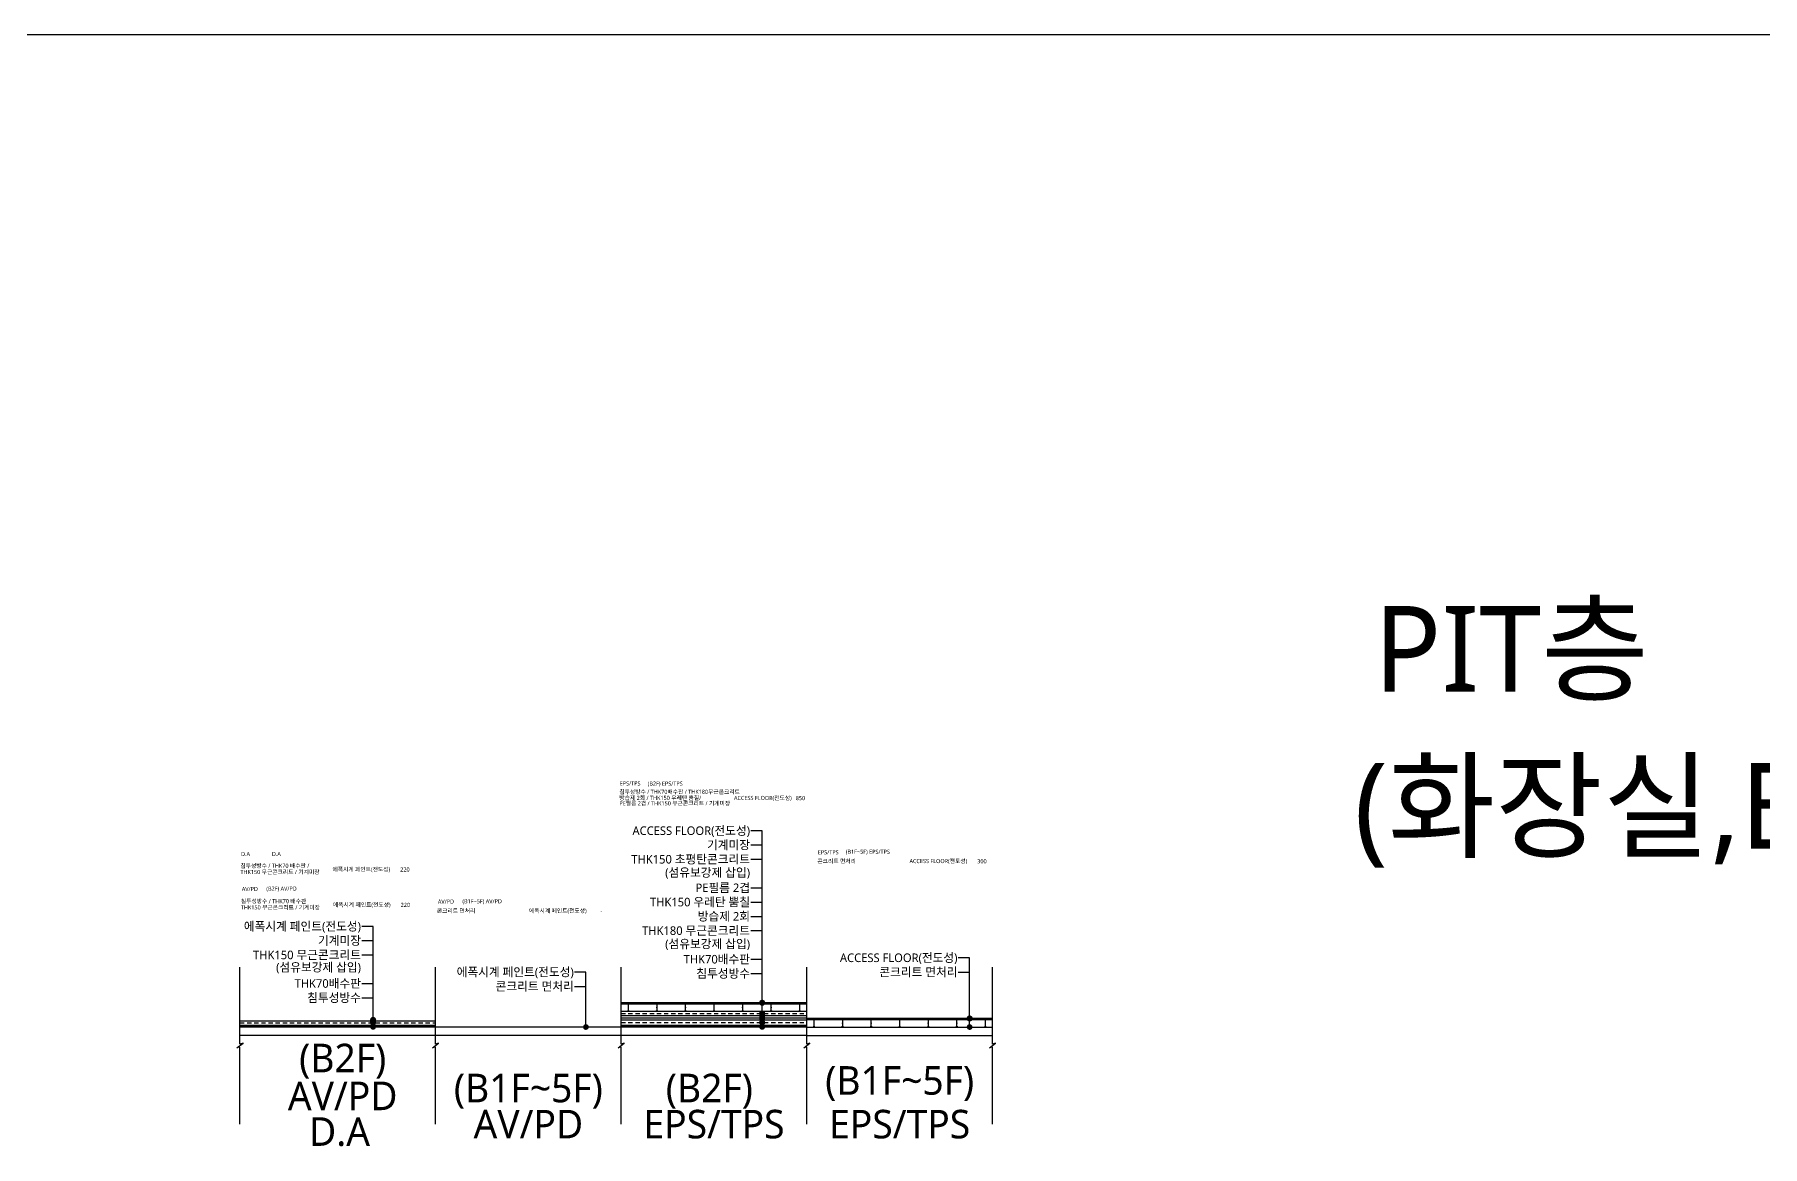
# Model space of a CAD drawing. Header units: millimetres. Extents: x 14892468 to 15300900, y -3565850 to -3401345.
# Drawn here: x 14923791 to 14984285, y -3440276 to -3401345 of the extents above; entities that cross this region are included whole.
import ezdxf
from ezdxf.enums import TextEntityAlignment as Align

# ---------------------------------------------------------------- set-up
doc = ezdxf.new("R2010")
doc.units = ezdxf.units.MM
doc.header["$LTSCALE"] = 100
doc.header["$MEASUREMENT"] = 0
doc.linetypes.add('HID', pattern=[2.5, 1.5, -1])
doc.layers.get('0').update_dxf_attribs({"linetype": 'CONTINUOUS'})
doc.layers.get('Defpoints').update_dxf_attribs({"color": 171, "linetype": 'CONTINUOUS'})
for name, color, linetype in [('ACCESS FLOOR', 9, 'CONTINUOUS'), ('FIN(아스콘)', 3, 'CONTINUOUS'), ('HAT-252', 252, 'CONTINUOUS'), ('INS', 9, 'BATTING'), ('LED', 7, 'CONTINUOUS'), ('SYM', 7, 'CONTINUOUS'), ('TEXT(MIN)', 7, 'CONTINUOUS'), ('TEXT-기입', 6, 'CONTINUOUS'), ('wire-meshes', 1, 'CONTINUOUS'), ('배수판', 5, 'CONTINUOUS')]:
    doc.layers.add(name, color=color, linetype=linetype)
doc.layers.add('check', color=30, linetype='CONTINUOUS', plot=False)
doc.styles.add('CGS', font='cgse', dxfattribs={"bigfont": 'cgs'})
doc.styles.add('나눔바른고딕', font='NanumBarunGothic.ttf')
doc.linetypes.add('BATTING', pattern='A,0.0001,-0.1,[134,ltypeshp.shx,S=0.1,R=0,X=-0.1,Y=0],-0.2,[134,ltypeshp.shx,S=0.1,R=180,X=0.1,Y=0],-0.1', length=0.4001)
doc.dimstyles.new('NDIM 1200', dxfattribs={"dimscale": 500, "dimtxt": 3, "dimasz": 1, "dimexe": 2, "dimexo": 2, "dimgap": 1, "dimtad": 1, "dimdec": 0, "dimdsep": 46, "dimtxsty": 'CGS', "dimblk": 'DOT0', "dimcen": 1, "dimdle": 8, "dimclrd": 2, "dimclre": 2, "dimclrt": 2, "dimadec": 0, "dimazin": 0, "dimtfac": 1, "dimtdec": 0, "dimtix": 1, "dimtmove": 2, "dimatfit": 3, "dimldrblk": 'DOT0', "dimfxl": 1, "dimtolj": 1, "dimtzin": 0, "dimlwd": -1, "dimlwe": -1, "dimarcsym": 0})

# ---------------------------------------------------------------- blocks, each defined once
blk = doc.blocks.new('DOT0')
blk.add_line((-3, 0), (3, 0))
at = {"color": 6}
blk.add_circle((0, 0), 0.75, dxfattribs=at)

msp = doc.modelspace()

# ---------------------------------------------------------------- hatches: boundary and pattern name
at = {"layer": 'LED'}
h = msp.add_hatch(color=256, dxfattribs=at)
h.dxf.hatch_style = 1
edge = h.paths.add_edge_path()
edge.add_arc((14949265.1, -3435245.2), 108, 0, 360)
h = msp.add_hatch(color=256, dxfattribs=at)
h.dxf.hatch_style = 1
edge = h.paths.add_edge_path()
edge.add_arc((14935643.8, -3435845.2), 108, 0, 360)
h = msp.add_hatch(color=256, dxfattribs=at)
h.dxf.hatch_style = 1
edge = h.paths.add_edge_path()
edge.add_arc((14935643.8, -3435935.2), 108, 0, 360)
h = msp.add_hatch(color=256, dxfattribs=at)
h.dxf.hatch_style = 1
edge = h.paths.add_edge_path()
edge.add_arc((14949265.1, -3435620.2), 108, 0, 360)
h = msp.add_hatch(color=256, dxfattribs=at)
h.dxf.hatch_style = 1
edge = h.paths.add_edge_path()
edge.add_arc((14949265.1, -3435770.2), 108, 0, 360)
h = msp.add_hatch(color=256, dxfattribs=at)
h.dxf.hatch_style = 1
edge = h.paths.add_edge_path()
edge.add_arc((14949265.1, -3435935.2), 108, 0, 360)
h = msp.add_hatch(color=256, dxfattribs=at)
h.dxf.hatch_style = 1
edge = h.paths.add_edge_path()
edge.add_arc((14956528.4, -3435795.2), 108, 0, 360)

# ---------------------------------------------------------------- linework, layer by layer
at = {"color": 2, "ltscale": 0.1}
for points in [[(14950828.9, -3436095.2), (14957328.9, -3436095.2)], [(14950828.9, -3436395.2), (14957328.9, -3436395.2)]]:
    msp.add_lwpolyline(points, dxfattribs=at)
at = {"layer": 'ACCESS FLOOR'}
for p, q in [((14950828.9, -3435245.2), (14944328.9, -3435245.2)), ((14944328.9, -3435248.2), (14950828.9, -3435248.2)), ((14944328.9, -3435258.2), (14950828.9, -3435258.2)), ((14944328.9, -3435268.2), (14944568.9, -3435268.2)), ((14944328.9, -3435278.9), (14944559.1, -3435278.9)), ((14944563.9, -3435298.2), (14944556.4, -3435268.2)), ((14944593.9, -3435298.2), (14944563.9, -3435298.2)), ((14944568.9, -3435258.2), (14944568.9, -3435278.9)), ((14944588.9, -3435258.2), (14944568.9, -3435258.2)), ((14944568.9, -3435278.9), (14944588.9, -3435278.9)), ((14944568.9, -3435402.4), (14944568.9, -3435423)), ((14944588.9, -3435402.4), (14944568.9, -3435402.4)), ((14944568.9, -3435423), (14944588.9, -3435423)), ((14944573.9, -3435298.2), (14944573.9, -3435402.4)), ((14944573.9, -3435423), (14944573.9, -3435539.2)), ((14944578.9, -3435248.2), (14944578.9, -3435258.2)), ((14944583.9, -3435402.4), (14944583.9, -3435298.2)), ((14944583.9, -3435539.2), (14944583.9, -3435423)), ((14944588.9, -3435278.9), (14944588.9, -3435258.2)), ((14944588.9, -3435268.2), (14945568.9, -3435268.2)), ((14944588.9, -3435423), (14944588.9, -3435402.4)), ((14944593.9, -3435298.2), (14944601.4, -3435268.2)), ((14944598.8, -3435278.9), (14945559.1, -3435278.9)), ((14945563.9, -3435298.2), (14945556.4, -3435268.2)), ((14945593.9, -3435298.2), (14945563.9, -3435298.2)), ((14945568.9, -3435258.2), (14945568.9, -3435278.9)), ((14945588.9, -3435258.2), (14945568.9, -3435258.2)), ((14945568.9, -3435278.9), (14945588.9, -3435278.9)), ((14945568.9, -3435402.4), (14945568.9, -3435423)), ((14945588.9, -3435402.4), (14945568.9, -3435402.4)), ((14945568.9, -3435423), (14945588.9, -3435423)), ((14945573.9, -3435298.2), (14945573.9, -3435402.4)), ((14945573.9, -3435423), (14945573.9, -3435539.2)), ((14945578.9, -3435248.2), (14945578.9, -3435258.2)), ((14945583.9, -3435402.4), (14945583.9, -3435298.2)), ((14945583.9, -3435539.2), (14945583.9, -3435423)), ((14945588.9, -3435278.9), (14945588.9, -3435258.2)), ((14945588.9, -3435268.2), (14950828.9, -3435268.2)), ((14945588.9, -3435423), (14945588.9, -3435402.4)), ((14945593.9, -3435298.2), (14945601.4, -3435268.2)), ((14945598.8, -3435278.9), (14950828.9, -3435278.9)), ((14946563.9, -3435298.2), (14946556.4, -3435268.2)), ((14946593.9, -3435298.2), (14946563.9, -3435298.2)), ((14946568.9, -3435258.2), (14946568.9, -3435278.9)), ((14946588.9, -3435258.2), (14946568.9, -3435258.2)), ((14946568.9, -3435278.9), (14946588.9, -3435278.9)), ((14946568.9, -3435402.4), (14946568.9, -3435423)), ((14946588.9, -3435402.4), (14946568.9, -3435402.4)), ((14946568.9, -3435423), (14946588.9, -3435423)), ((14946573.9, -3435298.2), (14946573.9, -3435402.4)), ((14946573.9, -3435423), (14946573.9, -3435539.2)), ((14946578.9, -3435248.2), (14946578.9, -3435258.2)), ((14946583.9, -3435402.4), (14946583.9, -3435298.2)), ((14946583.9, -3435539.2), (14946583.9, -3435423)), ((14946588.9, -3435278.9), (14946588.9, -3435258.2)), ((14946588.9, -3435423), (14946588.9, -3435402.4)), ((14946593.9, -3435298.2), (14946601.4, -3435268.2)), ((14947563.9, -3435298.2), (14947556.4, -3435268.2)), ((14947593.9, -3435298.2), (14947563.9, -3435298.2)), ((14947568.9, -3435258.2), (14947568.9, -3435278.9)), ((14947588.9, -3435258.2), (14947568.9, -3435258.2)), ((14947568.9, -3435278.9), (14947588.9, -3435278.9)), ((14947568.9, -3435402.4), (14947568.9, -3435423)), ((14947588.9, -3435402.4), (14947568.9, -3435402.4)), ((14947568.9, -3435423), (14947588.9, -3435423)), ((14947573.9, -3435298.2), (14947573.9, -3435402.4)), ((14947573.9, -3435423), (14947573.9, -3435539.2)), ((14947578.9, -3435248.2), (14947578.9, -3435258.2)), ((14947583.9, -3435402.4), (14947583.9, -3435298.2)), ((14947583.9, -3435539.2), (14947583.9, -3435423)), ((14947588.9, -3435278.9), (14947588.9, -3435258.2)), ((14947588.9, -3435423), (14947588.9, -3435402.4)), ((14947593.9, -3435298.2), (14947601.4, -3435268.2)), ((14948563.9, -3435298.2), (14948556.4, -3435268.2)), ((14948593.9, -3435298.2), (14948563.9, -3435298.2)), ((14948568.9, -3435258.2), (14948568.9, -3435278.9)), ((14948588.9, -3435258.2), (14948568.9, -3435258.2)), ((14948568.9, -3435278.9), (14948588.9, -3435278.9)), ((14948568.9, -3435402.4), (14948568.9, -3435423)), ((14948588.9, -3435402.4), (14948568.9, -3435402.4)), ((14948568.9, -3435423), (14948588.9, -3435423)), ((14948573.9, -3435298.2), (14948573.9, -3435402.4)), ((14948573.9, -3435423), (14948573.9, -3435539.2)), ((14948578.9, -3435248.2), (14948578.9, -3435258.2)), ((14948583.9, -3435402.4), (14948583.9, -3435298.2)), ((14948583.9, -3435539.2), (14948583.9, -3435423)), ((14948588.9, -3435278.9), (14948588.9, -3435258.2)), ((14948588.9, -3435423), (14948588.9, -3435402.4)), ((14948593.9, -3435298.2), (14948601.4, -3435268.2)), ((14949563.9, -3435298.2), (14949556.4, -3435268.2)), ((14949593.9, -3435298.2), (14949563.9, -3435298.2)), ((14949568.9, -3435258.2), (14949568.9, -3435278.9)), ((14949588.9, -3435258.2), (14949568.9, -3435258.2)), ((14949568.9, -3435278.9), (14949588.9, -3435278.9)), ((14949568.9, -3435402.4), (14949568.9, -3435423)), ((14949588.9, -3435402.4), (14949568.9, -3435402.4)), ((14949568.9, -3435423), (14949588.9, -3435423)), ((14949573.9, -3435298.2), (14949573.9, -3435402.4)), ((14949573.9, -3435423), (14949573.9, -3435539.2)), ((14949578.9, -3435248.2), (14949578.9, -3435258.2)), ((14949583.9, -3435402.4), (14949583.9, -3435298.2)), ((14949583.9, -3435539.2), (14949583.9, -3435423)), ((14949588.9, -3435278.9), (14949588.9, -3435258.2)), ((14949588.9, -3435423), (14949588.9, -3435402.4)), ((14949593.9, -3435298.2), (14949601.4, -3435268.2)), ((14950563.9, -3435298.2), (14950556.4, -3435268.2)), ((14950593.9, -3435298.2), (14950563.9, -3435298.2)), ((14950568.9, -3435258.2), (14950568.9, -3435278.9)), ((14950588.9, -3435258.2), (14950568.9, -3435258.2)), ((14950568.9, -3435278.9), (14950588.9, -3435278.9)), ((14950568.9, -3435402.4), (14950568.9, -3435423)), ((14950588.9, -3435402.4), (14950568.9, -3435402.4)), ((14950568.9, -3435423), (14950588.9, -3435423)), ((14950573.9, -3435298.2), (14950573.9, -3435402.4)), ((14950573.9, -3435423), (14950573.9, -3435539.2)), ((14950578.9, -3435248.2), (14950578.9, -3435258.2)), ((14950583.9, -3435402.4), (14950583.9, -3435298.2)), ((14950583.9, -3435539.2), (14950583.9, -3435423)), ((14950588.9, -3435278.9), (14950588.9, -3435258.2)), ((14950588.9, -3435423), (14950588.9, -3435402.4)), ((14950593.9, -3435298.2), (14950601.4, -3435268.2)), ((14944547.4, -3435539.2), (14944547.4, -3435545.2)), ((14944610.4, -3435539.2), (14944547.4, -3435539.2)), ((14944610.4, -3435539.2), (14944610.4, -3435545.2)), ((14945547.4, -3435539.2), (14945547.4, -3435545.2)), ((14945610.4, -3435539.2), (14945547.4, -3435539.2)), ((14945610.4, -3435539.2), (14945610.4, -3435545.2)), ((14946547.4, -3435539.2), (14946547.4, -3435545.2)), ((14946610.4, -3435539.2), (14946547.4, -3435539.2)), ((14946610.4, -3435539.2), (14946610.4, -3435545.2)), ((14947547.4, -3435539.2), (14947547.4, -3435545.2)), ((14947610.4, -3435539.2), (14947547.4, -3435539.2)), ((14947610.4, -3435539.2), (14947610.4, -3435545.2)), ((14948547.4, -3435539.2), (14948547.4, -3435545.2)), ((14948610.4, -3435539.2), (14948547.4, -3435539.2)), ((14948610.4, -3435539.2), (14948610.4, -3435545.2)), ((14949547.4, -3435539.2), (14949547.4, -3435545.2)), ((14949610.4, -3435539.2), (14949547.4, -3435539.2)), ((14949610.4, -3435539.2), (14949610.4, -3435545.2)), ((14950547.4, -3435539.2), (14950547.4, -3435545.2)), ((14950610.4, -3435539.2), (14950547.4, -3435539.2)), ((14950610.4, -3435539.2), (14950610.4, -3435545.2)), ((14957328.9, -3435795.2), (14950828.9, -3435795.2)), ((14950828.9, -3435798.2), (14957328.9, -3435798.2)), ((14950828.9, -3435808.2), (14957328.9, -3435808.2)), ((14950828.9, -3435818.2), (14951068.9, -3435818.2)), ((14950828.9, -3435828.9), (14951059.1, -3435828.9)), ((14951063.9, -3435848.2), (14951056.4, -3435818.2)), ((14951093.9, -3435848.2), (14951063.9, -3435848.2)), ((14951068.9, -3435808.2), (14951068.9, -3435828.9)), ((14951088.9, -3435808.2), (14951068.9, -3435808.2)), ((14951068.9, -3435828.9), (14951088.9, -3435828.9)), ((14951068.9, -3435952.4), (14951068.9, -3435973)), ((14951088.9, -3435952.4), (14951068.9, -3435952.4)), ((14951068.9, -3435973), (14951088.9, -3435973)), ((14951073.9, -3435848.2), (14951073.9, -3435952.4)), ((14951073.9, -3435973), (14951073.9, -3436089.2)), ((14951078.9, -3435798.2), (14951078.9, -3435808.2)), ((14951083.9, -3435952.4), (14951083.9, -3435848.2)), ((14951083.9, -3436089.2), (14951083.9, -3435973)), ((14951088.9, -3435828.9), (14951088.9, -3435808.2)), ((14951088.9, -3435818.2), (14952068.9, -3435818.2)), ((14951088.9, -3435973), (14951088.9, -3435952.4)), ((14951093.9, -3435848.2), (14951101.4, -3435818.2)), ((14951098.8, -3435828.9), (14952059.1, -3435828.9)), ((14952063.9, -3435848.2), (14952056.4, -3435818.2)), ((14952093.9, -3435848.2), (14952063.9, -3435848.2)), ((14952068.9, -3435808.2), (14952068.9, -3435828.9)), ((14952088.9, -3435808.2), (14952068.9, -3435808.2)), ((14952068.9, -3435828.9), (14952088.9, -3435828.9)), ((14952068.9, -3435952.4), (14952068.9, -3435973)), ((14952088.9, -3435952.4), (14952068.9, -3435952.4)), ((14952068.9, -3435973), (14952088.9, -3435973)), ((14952073.9, -3435848.2), (14952073.9, -3435952.4)), ((14952073.9, -3435973), (14952073.9, -3436089.2)), ((14952078.9, -3435798.2), (14952078.9, -3435808.2)), ((14952083.9, -3435952.4), (14952083.9, -3435848.2)), ((14952083.9, -3436089.2), (14952083.9, -3435973)), ((14952088.9, -3435828.9), (14952088.9, -3435808.2)), ((14952088.9, -3435818.2), (14957328.9, -3435818.2)), ((14952088.9, -3435973), (14952088.9, -3435952.4)), ((14952093.9, -3435848.2), (14952101.4, -3435818.2)), ((14952098.8, -3435828.9), (14957328.9, -3435828.9)), ((14953063.9, -3435848.2), (14953056.4, -3435818.2)), ((14953093.9, -3435848.2), (14953063.9, -3435848.2)), ((14953068.9, -3435808.2), (14953068.9, -3435828.9)), ((14953088.9, -3435808.2), (14953068.9, -3435808.2)), ((14953068.9, -3435828.9), (14953088.9, -3435828.9)), ((14953068.9, -3435952.4), (14953068.9, -3435973)), ((14953088.9, -3435952.4), (14953068.9, -3435952.4)), ((14953068.9, -3435973), (14953088.9, -3435973)), ((14953073.9, -3435848.2), (14953073.9, -3435952.4)), ((14953073.9, -3435973), (14953073.9, -3436089.2)), ((14953078.9, -3435798.2), (14953078.9, -3435808.2)), ((14953083.9, -3435952.4), (14953083.9, -3435848.2)), ((14953083.9, -3436089.2), (14953083.9, -3435973)), ((14953088.9, -3435828.9), (14953088.9, -3435808.2)), ((14953088.9, -3435973), (14953088.9, -3435952.4)), ((14953093.9, -3435848.2), (14953101.4, -3435818.2)), ((14954063.9, -3435848.2), (14954056.4, -3435818.2)), ((14954093.9, -3435848.2), (14954063.9, -3435848.2)), ((14954068.9, -3435808.2), (14954068.9, -3435828.9)), ((14954088.9, -3435808.2), (14954068.9, -3435808.2)), ((14954068.9, -3435828.9), (14954088.9, -3435828.9)), ((14954068.9, -3435952.4), (14954068.9, -3435973)), ((14954088.9, -3435952.4), (14954068.9, -3435952.4)), ((14954068.9, -3435973), (14954088.9, -3435973)), ((14954073.9, -3435848.2), (14954073.9, -3435952.4)), ((14954073.9, -3435973), (14954073.9, -3436089.2)), ((14954078.9, -3435798.2), (14954078.9, -3435808.2)), ((14954083.9, -3435952.4), (14954083.9, -3435848.2)), ((14954083.9, -3436089.2), (14954083.9, -3435973)), ((14954088.9, -3435828.9), (14954088.9, -3435808.2)), ((14954088.9, -3435973), (14954088.9, -3435952.4)), ((14954093.9, -3435848.2), (14954101.4, -3435818.2)), ((14955063.9, -3435848.2), (14955056.4, -3435818.2)), ((14955093.9, -3435848.2), (14955063.9, -3435848.2)), ((14955068.9, -3435808.2), (14955068.9, -3435828.9)), ((14955088.9, -3435808.2), (14955068.9, -3435808.2)), ((14955068.9, -3435828.9), (14955088.9, -3435828.9)), ((14955068.9, -3435952.4), (14955068.9, -3435973)), ((14955088.9, -3435952.4), (14955068.9, -3435952.4)), ((14955068.9, -3435973), (14955088.9, -3435973)), ((14955073.9, -3435848.2), (14955073.9, -3435952.4)), ((14955073.9, -3435973), (14955073.9, -3436089.2)), ((14955078.9, -3435798.2), (14955078.9, -3435808.2)), ((14955083.9, -3435952.4), (14955083.9, -3435848.2)), ((14955083.9, -3436089.2), (14955083.9, -3435973)), ((14955088.9, -3435828.9), (14955088.9, -3435808.2)), ((14955088.9, -3435973), (14955088.9, -3435952.4)), ((14955093.9, -3435848.2), (14955101.4, -3435818.2)), ((14956063.9, -3435848.2), (14956056.4, -3435818.2)), ((14956093.9, -3435848.2), (14956063.9, -3435848.2)), ((14956068.9, -3435808.2), (14956068.9, -3435828.9)), ((14956088.9, -3435808.2), (14956068.9, -3435808.2)), ((14956068.9, -3435828.9), (14956088.9, -3435828.9)), ((14956068.9, -3435952.4), (14956068.9, -3435973)), ((14956088.9, -3435952.4), (14956068.9, -3435952.4)), ((14956068.9, -3435973), (14956088.9, -3435973)), ((14956073.9, -3435848.2), (14956073.9, -3435952.4)), ((14956073.9, -3435973), (14956073.9, -3436089.2)), ((14956078.9, -3435798.2), (14956078.9, -3435808.2)), ((14956083.9, -3435952.4), (14956083.9, -3435848.2)), ((14956083.9, -3436089.2), (14956083.9, -3435973)), ((14956088.9, -3435828.9), (14956088.9, -3435808.2)), ((14956088.9, -3435973), (14956088.9, -3435952.4)), ((14956093.9, -3435848.2), (14956101.4, -3435818.2)), ((14957063.9, -3435848.2), (14957056.4, -3435818.2)), ((14957093.9, -3435848.2), (14957063.9, -3435848.2)), ((14957068.9, -3435808.2), (14957068.9, -3435828.9)), ((14957088.9, -3435808.2), (14957068.9, -3435808.2)), ((14957068.9, -3435828.9), (14957088.9, -3435828.9)), ((14957068.9, -3435952.4), (14957068.9, -3435973)), ((14957088.9, -3435952.4), (14957068.9, -3435952.4)), ((14957068.9, -3435973), (14957088.9, -3435973)), ((14957073.9, -3435848.2), (14957073.9, -3435952.4)), ((14957073.9, -3435973), (14957073.9, -3436089.2)), ((14957078.9, -3435798.2), (14957078.9, -3435808.2)), ((14957083.9, -3435952.4), (14957083.9, -3435848.2)), ((14957083.9, -3436089.2), (14957083.9, -3435973)), ((14957088.9, -3435828.9), (14957088.9, -3435808.2)), ((14957088.9, -3435973), (14957088.9, -3435952.4)), ((14957093.9, -3435848.2), (14957101.4, -3435818.2)), ((14951047.4, -3436089.2), (14951047.4, -3436095.2)), ((14951110.4, -3436089.2), (14951047.4, -3436089.2)), ((14951110.4, -3436089.2), (14951110.4, -3436095.2)), ((14952047.4, -3436089.2), (14952047.4, -3436095.2)), ((14952110.4, -3436089.2), (14952047.4, -3436089.2)), ((14952110.4, -3436089.2), (14952110.4, -3436095.2)), ((14953047.4, -3436089.2), (14953047.4, -3436095.2)), ((14953110.4, -3436089.2), (14953047.4, -3436089.2)), ((14953110.4, -3436089.2), (14953110.4, -3436095.2)), ((14954047.4, -3436089.2), (14954047.4, -3436095.2)), ((14954110.4, -3436089.2), (14954047.4, -3436089.2)), ((14954110.4, -3436089.2), (14954110.4, -3436095.2)), ((14955047.4, -3436089.2), (14955047.4, -3436095.2)), ((14955110.4, -3436089.2), (14955047.4, -3436089.2)), ((14955110.4, -3436089.2), (14955110.4, -3436095.2)), ((14956047.4, -3436089.2), (14956047.4, -3436095.2)), ((14956110.4, -3436089.2), (14956047.4, -3436089.2)), ((14956110.4, -3436089.2), (14956110.4, -3436095.2)), ((14957047.4, -3436089.2), (14957047.4, -3436095.2)), ((14957110.4, -3436089.2), (14957047.4, -3436089.2)), ((14957110.4, -3436089.2), (14957110.4, -3436095.2))]:
    msp.add_line(p, q, dxfattribs=at)
at = {"layer": 'check', "ltscale": 0.1}
for points in [[(14937828.9, -3436095.2), (14930980.7, -3436095.2)], [(14937828.9, -3436395.2), (14930980.7, -3436395.2)], [(14944328.9, -3436095.2), (14937828.9, -3436095.2)], [(14944328.9, -3436395.2), (14937828.9, -3436395.2)], [(14950828.9, -3436095.2), (14944328.9, -3436095.2)], [(14950828.9, -3436395.2), (14944328.9, -3436395.2)]]:
    msp.add_lwpolyline(points, dxfattribs=at)
at = {"layer": 'Defpoints', "ltscale": 0.1}
msp.add_line((14893166, -3401345.2), (15300899.7, -3401345.2), dxfattribs=at)
at = {"layer": 'FIN(아스콘)', "ltscale": 0.1}
for points in [[(14930980.7, -3435875.2), (14937828.9, -3435875.2)], [(14930980.7, -3436025.2), (14937828.9, -3436025.2)], [(14944328.9, -3435545.2), (14950828.9, -3435545.2)], [(14944328.9, -3435695.2), (14950828.9, -3435695.2)], [(14944328.9, -3435845.2), (14950828.9, -3435845.2)], [(14944328.9, -3436025.2), (14950828.9, -3436025.2)]]:
    msp.add_lwpolyline(points, dxfattribs=at)
at = {"layer": 'HAT-252', "linetype": 'HID', "ltscale": 0.1}
for points in [[(14937828.9, -3436090.2), (14930980.7, -3436090.2)], [(14950828.9, -3436090.2), (14944328.9, -3436090.2)]]:
    msp.add_lwpolyline(points, dxfattribs=at)
at = {"layer": 'INS', "ltscale": 1.8}
msp.add_lwpolyline([(14944328.9, -3435770.2), (14950828.9, -3435770.2)], dxfattribs=at)
at = {"layer": 'SYM', "ltscale": 1000}
for points in [[(14930980.7, -3439494.8), (14930980.7, -3436798.8), (14930870.7, -3436825.8), (14931090.7, -3436663.8), (14930980.7, -3436690.8), (14930980.7, -3433994.8)], [(14937828.9, -3439494.8), (14937828.9, -3436798.8), (14937718.9, -3436825.8), (14937938.9, -3436663.8), (14937828.9, -3436690.8), (14937828.9, -3433994.8)], [(14944328.9, -3439494.8), (14944328.9, -3436798.8), (14944218.9, -3436825.8), (14944438.9, -3436663.8), (14944328.9, -3436690.8), (14944328.9, -3433994.8)], [(14950828.9, -3439494.8), (14950828.9, -3436798.8), (14950718.9, -3436825.8), (14950938.9, -3436663.8), (14950828.9, -3436690.8), (14950828.9, -3433994.8)], [(14957328.9, -3439494.8), (14957328.9, -3436798.8), (14957218.9, -3436825.8), (14957438.9, -3436663.8), (14957328.9, -3436690.8), (14957328.9, -3433994.8)]]:
    msp.add_lwpolyline(points, dxfattribs=at)
at = {"layer": 'TEXT(MIN)', "ltscale": 10000}
for p, q in [((14948865.1, -3429720.6), (14949265.1, -3429720.6)), ((14948865.1, -3430220.6), (14949265.1, -3430220.6)), ((14948865.1, -3431220.6), (14949265.1, -3431220.6)), ((14948865.1, -3431720.6), (14949265.1, -3431720.6)), ((14948865.1, -3432220.6), (14949265.1, -3432220.6)), ((14948865.1, -3432720.6), (14949265.1, -3432720.6)), ((14935243.8, -3433070.6), (14935643.8, -3433070.6)), ((14935243.8, -3433570.6), (14935643.8, -3433570.6)), ((14948865.1, -3433720.6), (14949265.1, -3433720.6)), ((14956128.4, -3434170.6), (14956528.4, -3434170.6)), ((14935243.8, -3434570.6), (14935643.8, -3434570.6)), ((14942694.4, -3434670.6), (14943094.4, -3434670.6)), ((14948865.1, -3434220.6), (14949265.1, -3434220.6)), ((14935243.8, -3435070.6), (14935643.8, -3435070.6))]:
    msp.add_line(p, q, dxfattribs=at)
at = {"layer": 'wire-meshes', "linetype": 'HID'}
for points in [[(14930980.7, -3435950.2), (14937828.9, -3435950.2)], [(14944328.9, -3435620.2), (14950828.9, -3435620.2)], [(14944328.9, -3435935.2), (14950828.9, -3435935.2)]]:
    msp.add_lwpolyline(points, dxfattribs=at)
at = {"layer": '배수판'}
for points in [[(14930980.7, -3436025.2), (14931020.4, -3436025.2), (14931048.2, -3436090.2), (14931087.9, -3436090.2), (14931115.7, -3436025.2), (14931155.4, -3436025.2), (14931183.2, -3436090.2), (14931222.9, -3436090.2), (14931250.7, -3436025.2), (14931290.4, -3436025.2), (14931318.2, -3436090.2), (14931357.9, -3436090.2), (14931385.7, -3436025.2), (14931425.4, -3436025.2), (14931453.2, -3436090.2), (14931492.9, -3436090.2), (14931520.7, -3436025.2), (14931560.5, -3436025.2), (14931588.2, -3436090.2), (14931628, -3436090.2), (14931655.7, -3436025.2), (14931695.5, -3436025.2), (14931723.2, -3436090.2), (14931763, -3436090.2), (14931790.8, -3436025.2), (14931830.5, -3436025.2), (14931858.3, -3436090.2), (14931898, -3436090.2), (14931925.8, -3436025.2), (14931965.5, -3436025.2), (14931993.3, -3436090.2), (14932033, -3436090.2), (14932060.8, -3436025.2), (14932100.5, -3436025.2), (14932128.3, -3436090.2), (14932168, -3436090.2), (14932195.8, -3436025.2), (14932235.5, -3436025.2), (14932263.3, -3436090.2), (14932303, -3436090.2), (14932330.8, -3436025.2), (14932370.5, -3436025.2), (14932398.3, -3436090.2), (14932438, -3436090.2), (14932465.8, -3436025.2), (14932505.5, -3436025.2), (14932533.3, -3436090.2), (14932573, -3436090.2), (14932600.8, -3436025.2), (14932640.6, -3436025.2), (14932668.3, -3436090.2), (14932708.1, -3436090.2), (14932735.8, -3436025.2), (14932775.6, -3436025.2), (14932803.3, -3436090.2), (14932843.1, -3436090.2), (14932870.9, -3436025.2), (14932910.6, -3436025.2), (14932938.4, -3436090.2), (14932978.1, -3436090.2), (14933005.9, -3436025.2), (14933045.6, -3436025.2), (14933073.4, -3436090.2), (14933113.1, -3436090.2), (14933140.9, -3436025.2), (14933180.6, -3436025.2), (14933208.4, -3436090.2), (14933248.1, -3436090.2), (14933275.9, -3436025.2), (14933315.6, -3436025.2), (14933343.4, -3436090.2), (14933383.1, -3436090.2), (14933410.9, -3436025.2), (14933450.6, -3436025.2), (14933478.4, -3436090.2), (14933518.1, -3436090.2), (14933545.9, -3436025.2), (14933585.6, -3436025.2), (14933613.4, -3436090.2), (14933653.1, -3436090.2), (14933680.9, -3436025.2), (14933720.7, -3436025.2), (14933748.4, -3436090.2), (14933788.2, -3436090.2), (14933815.9, -3436025.2), (14933855.7, -3436025.2), (14933883.5, -3436090.2), (14933923.2, -3436090.2), (14933951, -3436025.2), (14933990.7, -3436025.2), (14934018.5, -3436090.2), (14934058.2, -3436090.2), (14934086, -3436025.2), (14934125.7, -3436025.2), (14934153.5, -3436090.2), (14934193.2, -3436090.2), (14934221, -3436025.2), (14934260.7, -3436025.2), (14934288.5, -3436090.2), (14934328.2, -3436090.2), (14934356, -3436025.2), (14934395.7, -3436025.2), (14934423.5, -3436090.2), (14934463.2, -3436090.2), (14934491, -3436025.2), (14934530.7, -3436025.2), (14934558.5, -3436090.2), (14934598.2, -3436090.2), (14934626, -3436025.2), (14934665.7, -3436025.2), (14934693.5, -3436090.2), (14934733.3, -3436090.2), (14934761, -3436025.2), (14934800.8, -3436025.2), (14934828.5, -3436090.2), (14934868.3, -3436090.2), (14934896, -3436025.2), (14934935.8, -3436025.2), (14934963.6, -3436090.2), (14935003.3, -3436090.2), (14935031.1, -3436025.2), (14935070.8, -3436025.2), (14935098.6, -3436090.2), (14935138.3, -3436090.2), (14935166.1, -3436025.2), (14935205.8, -3436025.2), (14935233.6, -3436090.2), (14935273.3, -3436090.2), (14935301.1, -3436025.2), (14935340.8, -3436025.2), (14935368.6, -3436090.2), (14935408.3, -3436090.2), (14935436.1, -3436025.2), (14935475.8, -3436025.2), (14935503.6, -3436090.2), (14935543.3, -3436090.2), (14935571.1, -3436025.2), (14935610.8, -3436025.2), (14935638.6, -3436090.2), (14935678.3, -3436090.2), (14935706.1, -3436025.2), (14935745.8, -3436025.2), (14935773.6, -3436090.2), (14935813.4, -3436090.2), (14935841.1, -3436025.2), (14935880.9, -3436025.2), (14935908.6, -3436090.2), (14935948.4, -3436090.2), (14935976.2, -3436025.2), (14936015.9, -3436025.2), (14936043.7, -3436090.2), (14936083.4, -3436090.2), (14936111.2, -3436025.2), (14936150.9, -3436025.2), (14936178.7, -3436090.2), (14936218.4, -3436090.2), (14936246.2, -3436025.2), (14936285.9, -3436025.2), (14936313.7, -3436090.2), (14936353.4, -3436090.2), (14936381.2, -3436025.2), (14936420.9, -3436025.2), (14936448.7, -3436090.2), (14936488.4, -3436090.2), (14936516.2, -3436025.2), (14936555.9, -3436025.2), (14936583.7, -3436090.2), (14936623.4, -3436090.2), (14936651.2, -3436025.2), (14936690.9, -3436025.2), (14936718.7, -3436090.2), (14936758.4, -3436090.2), (14936786.2, -3436025.2), (14936825.9, -3436025.2), (14936853.7, -3436090.2), (14936893.5, -3436090.2), (14936921.2, -3436025.2), (14936961, -3436025.2), (14936988.7, -3436090.2), (14937028.5, -3436090.2), (14937056.3, -3436025.2), (14937096, -3436025.2), (14937123.8, -3436090.2), (14937163.5, -3436090.2), (14937191.3, -3436025.2), (14937231, -3436025.2), (14937258.8, -3436090.2), (14937298.5, -3436090.2), (14937326.3, -3436025.2), (14937366, -3436025.2), (14937393.8, -3436090.2), (14937433.5, -3436090.2), (14937461.3, -3436025.2), (14937501, -3436025.2), (14937528.8, -3436090.2), (14937568.5, -3436090.2), (14937596.3, -3436025.2), (14937636, -3436025.2), (14937663.8, -3436090.2), (14937703.5, -3436090.2), (14937731.3, -3436025.2), (14937771, -3436025.2), (14937798.8, -3436090.2), (14937828.9, -3436090.2)], [(14944328.9, -3436025.2), (14944368.6, -3436025.2), (14944396.4, -3436090.2), (14944436.1, -3436090.2), (14944463.9, -3436025.2), (14944503.7, -3436025.2), (14944531.4, -3436090.2), (14944571.2, -3436090.2), (14944598.9, -3436025.2), (14944638.7, -3436025.2), (14944666.4, -3436090.2), (14944706.2, -3436090.2), (14944734, -3436025.2), (14944773.7, -3436025.2), (14944801.5, -3436090.2), (14944841.2, -3436090.2), (14944869, -3436025.2), (14944908.7, -3436025.2), (14944936.5, -3436090.2), (14944976.2, -3436090.2), (14945004, -3436025.2), (14945043.7, -3436025.2), (14945071.5, -3436090.2), (14945111.2, -3436090.2), (14945139, -3436025.2), (14945178.7, -3436025.2), (14945206.5, -3436090.2), (14945246.2, -3436090.2), (14945274, -3436025.2), (14945313.7, -3436025.2), (14945341.5, -3436090.2), (14945381.2, -3436090.2), (14945409, -3436025.2), (14945448.7, -3436025.2), (14945476.5, -3436090.2), (14945516.2, -3436090.2), (14945544, -3436025.2), (14945583.8, -3436025.2), (14945611.5, -3436090.2), (14945651.3, -3436090.2), (14945679, -3436025.2), (14945718.8, -3436025.2), (14945746.6, -3436090.2), (14945786.3, -3436090.2), (14945814.1, -3436025.2), (14945853.8, -3436025.2), (14945881.6, -3436090.2), (14945921.3, -3436090.2), (14945949.1, -3436025.2), (14945988.8, -3436025.2), (14946016.6, -3436090.2), (14946056.3, -3436090.2), (14946084.1, -3436025.2), (14946123.8, -3436025.2), (14946151.6, -3436090.2), (14946191.3, -3436090.2), (14946219.1, -3436025.2), (14946258.8, -3436025.2), (14946286.6, -3436090.2), (14946326.3, -3436090.2), (14946354.1, -3436025.2), (14946393.8, -3436025.2), (14946421.6, -3436090.2), (14946461.3, -3436090.2), (14946489.1, -3436025.2), (14946528.8, -3436025.2), (14946556.6, -3436090.2), (14946596.4, -3436090.2), (14946624.1, -3436025.2), (14946663.9, -3436025.2), (14946691.6, -3436090.2), (14946731.4, -3436090.2), (14946759.1, -3436025.2), (14946798.9, -3436025.2), (14946826.7, -3436090.2), (14946866.4, -3436090.2), (14946894.2, -3436025.2), (14946933.9, -3436025.2), (14946961.7, -3436090.2), (14947001.4, -3436090.2), (14947029.2, -3436025.2), (14947068.9, -3436025.2), (14947096.7, -3436090.2), (14947136.4, -3436090.2), (14947164.2, -3436025.2), (14947203.9, -3436025.2), (14947231.7, -3436090.2), (14947271.4, -3436090.2), (14947299.2, -3436025.2), (14947338.9, -3436025.2), (14947366.7, -3436090.2), (14947406.4, -3436090.2), (14947434.2, -3436025.2), (14947473.9, -3436025.2), (14947501.7, -3436090.2), (14947541.4, -3436090.2), (14947569.2, -3436025.2), (14947608.9, -3436025.2), (14947636.7, -3436090.2), (14947676.5, -3436090.2), (14947704.2, -3436025.2), (14947744, -3436025.2), (14947771.7, -3436090.2), (14947811.5, -3436090.2), (14947839.2, -3436025.2), (14947879, -3436025.2), (14947906.8, -3436090.2), (14947946.5, -3436090.2), (14947974.3, -3436025.2), (14948014, -3436025.2), (14948041.8, -3436090.2), (14948081.5, -3436090.2), (14948109.3, -3436025.2), (14948149, -3436025.2), (14948176.8, -3436090.2), (14948216.5, -3436090.2), (14948244.3, -3436025.2), (14948284, -3436025.2), (14948311.8, -3436090.2), (14948351.5, -3436090.2), (14948379.3, -3436025.2), (14948419, -3436025.2), (14948446.8, -3436090.2), (14948486.5, -3436090.2), (14948514.3, -3436025.2), (14948554, -3436025.2), (14948581.8, -3436090.2), (14948621.5, -3436090.2), (14948649.3, -3436025.2), (14948689, -3436025.2), (14948716.8, -3436090.2), (14948756.6, -3436090.2), (14948784.3, -3436025.2), (14948824.1, -3436025.2), (14948851.8, -3436090.2), (14948891.6, -3436090.2), (14948919.4, -3436025.2), (14948959.1, -3436025.2), (14948986.9, -3436090.2), (14949026.6, -3436090.2), (14949054.4, -3436025.2), (14949094.1, -3436025.2), (14949121.9, -3436090.2), (14949161.6, -3436090.2), (14949189.4, -3436025.2), (14949229.1, -3436025.2), (14949256.9, -3436090.2), (14949296.6, -3436090.2), (14949324.4, -3436025.2), (14949364.1, -3436025.2), (14949391.9, -3436090.2), (14949431.6, -3436090.2), (14949459.4, -3436025.2), (14949499.1, -3436025.2), (14949526.9, -3436090.2), (14949566.6, -3436090.2), (14949594.4, -3436025.2), (14949634.1, -3436025.2), (14949661.9, -3436090.2), (14949701.6, -3436090.2), (14949729.4, -3436025.2), (14949769.2, -3436025.2), (14949796.9, -3436090.2), (14949836.7, -3436090.2), (14949864.4, -3436025.2), (14949904.2, -3436025.2), (14949931.9, -3436090.2), (14949971.7, -3436090.2), (14949999.5, -3436025.2), (14950039.2, -3436025.2), (14950067, -3436090.2), (14950106.7, -3436090.2), (14950134.5, -3436025.2), (14950174.2, -3436025.2), (14950202, -3436090.2), (14950241.7, -3436090.2), (14950269.5, -3436025.2), (14950309.2, -3436025.2), (14950337, -3436090.2), (14950376.7, -3436090.2), (14950404.5, -3436025.2), (14950444.2, -3436025.2), (14950472, -3436090.2), (14950511.7, -3436090.2), (14950539.5, -3436025.2), (14950579.2, -3436025.2), (14950607, -3436090.2), (14950646.7, -3436090.2), (14950674.5, -3436025.2), (14950714.2, -3436025.2), (14950742, -3436090.2), (14950781.7, -3436090.2), (14950809.5, -3436025.2), (14950828.9, -3436025.2)]]:
    msp.add_lwpolyline(points, dxfattribs=at)

# ---------------------------------------------------------------- texts
at = {"layer": 'TEXT(MIN)', "color": 8, "style": '나눔바른고딕'}
for s, p in [('PIT층', (14970680.1, -3424353.4)), ('(화장실,E.V)', (14969997.1, -3429855.2))]:
    msp.add_text(s, height=3000, dxfattribs=at).set_placement(p)
at = {"layer": 'TEXT(MIN)', "style": '나눔바른고딕'}
for s, p in [('ACCESS FLOOR(전도성)', (14948840.4, -3429220.6)), ('기계미장', (14948840.4, -3429720.6)), ('THK150 초평탄콘크리트', (14948840.4, -3430220.6)), ('(섬유보강제 삽입)', (14948840.4, -3430686.6)), ('PE필름 2겹', (14948840.4, -3431220.6)), ('THK150 우레탄 뿜칠', (14948840.4, -3431720.6)), ('에폭시계 페인트(전도성)', (14935219.2, -3432570.6)), ('방습제 2회', (14948840.4, -3432220.6)), ('기계미장', (14935219.2, -3433070.6)), ('THK180 무근콘크리트', (14948840.4, -3432720.6)), ('(섬유보강제 삽입)', (14948840.4, -3433186.6)), ('THK150 무근콘크리트', (14935219.2, -3433570.6)), ('THK70배수판', (14948840.4, -3433720.6)), ('ACCESS FLOOR(전도성)', (14956103.8, -3433670.6)), ('(섬유보강제 삽입)', (14935219.2, -3434004.4)), ('에폭시계 페인트(전도성)', (14942669.8, -3434170.6)), ('침투성방수', (14948840.4, -3434220.6)), ('콘크리트 면처리', (14956103.8, -3434170.6)), ('THK70배수판', (14935219.2, -3434570.6)), ('콘크리트 면처리', (14942669.8, -3434670.6)), ('침투성방수', (14935219.2, -3435070.6))]:
    msp.add_text(s, height=300, dxfattribs=at).set_placement(p, align=Align.MIDDLE_RIGHT)
at = {"layer": 'TEXT-기입', "style": '나눔바른고딕'}
for s, p in [('EPS/TPS', (14944279, -3427637.6)), ('(B2F) EPS/TPS', (14945256.4, -3427643.6)), ('침투성방수 / THK70배수판 / THK180무근콘크리트', (14944264.1, -3427930.1)), ('방습제 2회 / THK150 우레탄 뿜칠/', (14944264.1, -3428143.4)), ('ACCESS FLOOR(전도성)', (14948278.8, -3428145.9)), ('PE필름 2겹 / THK150 무근콘크리트 / 기계미장', (14944264.1, -3428332.5)), ('D.A', (14931020.4, -3430108.8)), ('D.A', (14932099.8, -3430108)), ('EPS/TPS', (14951214.9, -3430047.6)), ('(B1F~5F) EPS/TPS', (14952192.5, -3430030.7)), ('THK150 무근콘크리트 / 기계미장', (14930998.1, -3430738.1)), ('침투성방수 / THK70 배수판 /', (14930998.1, -3430520.5)), ('에폭시계 페인트(전도성)', (14934221.2, -3430645.1)), ('콘크리트 면처리', (14951198.2, -3430356.5)), ('ACCESS FLOOR(전도성)', (14954423.2, -3430356.5)), ('AV/PD', (14931046.5, -3431333.1)), ('(B2F) AV/PD', (14931906.3, -3431321.3)), ('침투성방수 / THK70 배수판', (14931012.4, -3431760)), ('에폭시계 페인트(전도성)', (14934235.5, -3431884.6)), ('AV/PD', (14937911.4, -3431774.5)), ('(B1F~5F) AV/PD', (14938771.2, -3431763.9)), ('THK150 무근콘크리트 / 기계미장', (14931012.4, -3431977.6)), ('콘크리트 면처리', (14937875.4, -3432095.4)), ('에폭시계 페인트(전도성)', (14941100.4, -3432095.4))]:
    msp.add_text(s, height=144, dxfattribs=at).set_placement(p)
for s, p in [('850', (14950606.5, -3428079.9)), ('220', (14936757.9, -3430579.1)), ('300', (14956959.9, -3430290.5)), ('220', (14936772.2, -3431818.7)), ('-', (14943637.1, -3432029.4))]:
    msp.add_text(s, height=144, dxfattribs=at).set_placement(p, align=Align.MIDDLE_CENTER)
at = {"layer": 'TEXT-기입', "color": 6, "style": '나눔바른고딕'}
for s, p in [('(B2F)', (14934578.9, -3437179.8)), ('(B1F~5F)', (14941078.9, -3438230)), ('(B2F)', (14947415.7, -3438230)), ('(B1F~5F)', (14954078.9, -3437964.2)), ('AV/PD', (14934578.9, -3438506.8)), ('AV/PD', (14941078.9, -3439494.8)), ('EPS/TPS', (14947578.9, -3439494.8)), ('EPS/TPS', (14954078.9, -3439494.8)), ('D.A', (14934469.9, -3439756.8))]:
    msp.add_text(s, height=1000, dxfattribs=at).set_placement(p, align=Align.MIDDLE_CENTER)

# ---------------------------------------------------------------- leaders
at = {"layer": 'LED', "ltscale": 10000}
for points in [[(14949265.1, -3436090.2), (14949265.1, -3429220.6), (14948865.1, -3429220.6)], [(14935643.8, -3436090.2), (14935643.8, -3432570.6), (14935243.8, -3432570.6)], [(14943094.4, -3436095.2), (14943094.4, -3434170.6), (14942694.4, -3434170.6)], [(14956528.4, -3436095.2), (14956528.4, -3433670.6), (14956128.4, -3433670.6)]]:
    msp.add_leader(points, dimstyle='NDIM 1200', override={"dimasz": 0.4, "dimtad": 0, "dimclrd": 256, "dimldrblk": 'Dot'}, dxfattribs=at)

doc.saveas('drawing.dxf')
